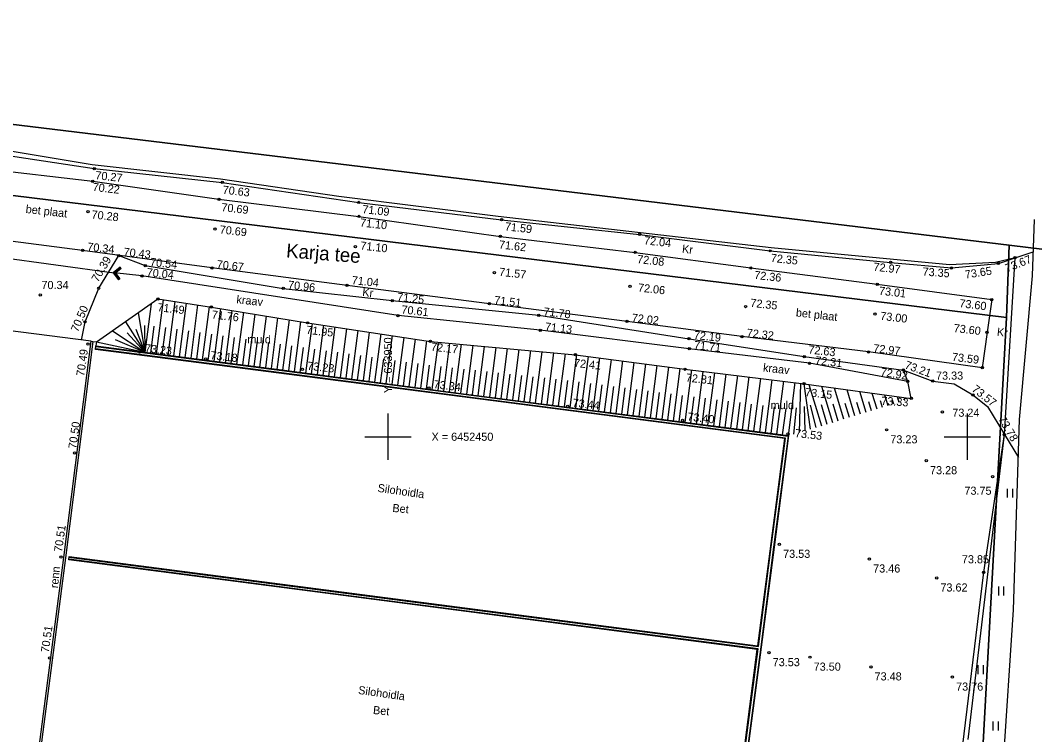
# Model space of a CAD drawing. Extents: x 633672 to 635283, y 6452161 to 6453329.
# Drawn here: x 633918.3 to 634005.8, y 6452424.3 to 6452485.9 of the extents above; entities that cross this region are included whole.
import ezdxf

# ---------------------------------------------------------------- set-up
doc = ezdxf.new("R2010")
doc.units = 0
for name, color, linetype in [('KORGUS-EH2000', 7, 'Continuous'), ('Level 3', 7, 'Continuous'), ('Level 30', 7, 'Continuous'), ('Level 34', 7, 'Continuous'), ('Level 37', 7, 'Continuous'), ('Level 40', 7, 'Continuous'), ('Level 41', 7, 'Continuous'), ('Level 42', 7, 'Continuous'), ('Level 61', 7, 'Continuous'), ('Level 63', 7, 'Continuous')]:
    doc.layers.add(name, color=color, linetype=linetype)

msp = doc.modelspace()

# ---------------------------------------------------------------- linework, layer by layer
at = {"layer": 'KORGUS-EH2000'}
for centre in [(633924.642, 6452473.149), (633924.507, 6452472.046), (633935.69, 6452471.952), (633935.401, 6452470.494), (633947.479, 6452470.218), (633924.115, 6452469.436), (633947.488, 6452469.01), (633959.805, 6452468.732), (633935.062, 6452467.924), (633959.709, 6452467.287), (633971.72, 6452467.466), (633923.633, 6452466.084), (633947.189, 6452466.401), (633982.994, 6452466.045), (633926.764, 6452465.638), (633971.339, 6452465.907), (634004.137, 6452465.448), (633929.047, 6452464.767), (633934.806, 6452464.568), (633981.324, 6452464.566), (633993.39, 6452465.043), (633998.646, 6452464.575), (634002.698, 6452464.966), (633928.758, 6452463.882), (633959.183, 6452464.152), (633925.025, 6452462.822), (633940.962, 6452462.798), (633946.463, 6452463.064), (633970.902, 6452462.974), (633992.242, 6452463.161), (633919.977, 6452462.24), (633930.134, 6452461.898), (633950.375, 6452461.748), (634002.125, 6452461.842), (633934.762, 6452461.194), (633958.759, 6452461.476), (633980.869, 6452461.24), (633923.851, 6452459.917), (633950.869, 6452460.459), (633963.014, 6452460.485), (633970.634, 6452459.95), (633992.037, 6452460.586), (633943.065, 6452459.831), (633963.144, 6452459.186), (634001.723, 6452459.014), (633953.657, 6452458.23), (633975.989, 6452458.462), (633980.558, 6452458.65), (633924.111, 6452457.995), (633928.599, 6452457.325), (633976.003, 6452457.593), (633991.482, 6452457.317), (633934.259, 6452456.713), (633966.182, 6452457.071), (633985.939, 6452456.922), (633942.619, 6452455.807), (633975.629, 6452455.831), (633986.388, 6452456.346), (633994.491, 6452455.753), (634001.306, 6452455.96), (633994.863, 6452454.776), (633997.028, 6452454.81), (633953.532, 6452454.206), (633985.926, 6452454.575), (633995.17, 6452453.302), (634000.496, 6452453.605), (633965.521, 6452452.611), (633997.861, 6452452.144), (633975.426, 6452451.416), (633984.535, 6452450.243), (633993.047, 6452450.595), (634003.218, 6452450.186), (633922.942, 6452448.609), (633996.473, 6452447.929), (634002.189, 6452446.547), (633983.792, 6452440.713), (633921.761, 6452439.616), (633991.564, 6452439.446), (634001.435, 6452438.301), (633997.371, 6452437.807), (633982.892, 6452431.362), (633986.428, 6452430.974), (633920.785, 6452430.915), (633991.686, 6452430.133), (633998.725, 6452429.252)]:
    msp.add_circle(centre, 0.1, dxfattribs=at)
at = {"layer": 'Level 3'}
for points in [[(633924.382, 6452458.236), (633905.017, 6452460.726), (633894.755, 6452381.827), (633914.105, 6452379.249)], [(633924.531, 6452458.217), (633922.16, 6452439.561), (633919.748, 6452420.976), (633919.599, 6452420.995), (633922.011, 6452439.58), (633924.382, 6452458.236), (633924.531, 6452458.217)], [(633924.531, 6452458.217), (633924.829, 6452458.18), (633924.788, 6452457.833)], [(633984.589, 6452450.095), (633983.329, 6452440.458), (633982.229, 6452431.85), (633981.02, 6452422.643), (633979.814, 6452413.428), (633926.039, 6452420.406), (633920.091, 6452421.184), (633920.138, 6452421.531), (633938.817, 6452419.108), (633960.744, 6452416.254), (633979.556, 6452413.796), (633980.71, 6452422.681), (633981.879, 6452431.643), (633961.613, 6452434.273), (633943.912, 6452436.578), (633922.441, 6452439.371), (633922.467, 6452439.668), (633981.918, 6452431.956), (633984.256, 6452449.845), (633924.752, 6452457.532), (633924.788, 6452457.833), (633940.83, 6452455.76), (633956.76, 6452453.688), (633984.589, 6452450.095)], [(633924.782, 6452457.784), (633940.824, 6452455.71), (633956.754, 6452453.638), (633984.533, 6452450.052), (633983.279, 6452440.464), (633982.179, 6452431.856), (633980.97, 6452422.65), (633979.771, 6452413.484), (633926.045, 6452420.456), (633920.098, 6452421.234)], [(633922.463, 6452439.619), (633944.767, 6452436.698), (633965.015, 6452434.078), (633981.981, 6452431.881), (633983.081, 6452440.49), (633984.309, 6452449.879), (633956.728, 6452453.44), (633940.798, 6452455.512), (633924.758, 6452457.585)], [(633920.132, 6452421.489), (633940.003, 6452418.889), (633960.566, 6452416.228), (633979.6, 6452413.722), (633980.772, 6452422.676), (633981.965, 6452431.687), (633963.719, 6452434.056), (633943.963, 6452436.611), (633922.445, 6452439.42)]]:
    msp.add_lwpolyline(points, dxfattribs=at)
at = {"layer": 'Level 30'}
for points in [[(633899.523, 6452469.67), (633899.603, 6452471.921), (633900.346, 6452476.369), (633905.833, 6452476.216), (633915.288, 6452474.566), (633924.642, 6452473.149), (633935.69, 6452471.952), (633947.479, 6452470.218), (633959.805, 6452468.732), (633971.72, 6452467.466), (633982.994, 6452466.045), (633993.39, 6452465.043), (633998.646, 6452464.575), (634002.698, 6452464.966), (634004.137, 6452465.448), (634005.706, 6452465.973)], [(633905.835, 6452468.444), (633906.673, 6452474.329), (633915.094, 6452473.162), (633924.507, 6452472.046), (633935.401, 6452470.494), (633947.488, 6452469.01), (633959.709, 6452467.287), (633971.339, 6452465.907), (633981.324, 6452464.566), (633992.242, 6452463.161), (634002.125, 6452461.842), (634001.723, 6452459.014), (634001.306, 6452455.96), (633991.482, 6452457.317), (633980.558, 6452458.65), (633970.634, 6452459.95), (633958.759, 6452461.476), (633946.463, 6452463.064), (633934.806, 6452464.568), (633923.633, 6452466.084), (633914.268, 6452467.295), (633905.835, 6452468.444)], [(634000.7, 6452351.077), (634000.578, 6452359.133), (634001.95, 6452388.188), (634002.681, 6452404.694), (634003.107, 6452421.536), (634004.013, 6452435.058), (634004.525, 6452451.483), (634005.631, 6452463.898), (634005.806, 6452468.76)], [(633923.548, 6452458.343), (633923.851, 6452459.917), (633925.025, 6452462.822), (633926.764, 6452465.638), (633929.047, 6452464.767), (633940.962, 6452462.798), (633950.375, 6452461.748), (633963.014, 6452460.485), (633975.989, 6452458.462), (633985.939, 6452456.922), (633994.491, 6452455.753), (633997.028, 6452454.81), (633998.882, 6452454.563), (634000.496, 6452453.605), (634001.747, 6452452.598), (634003.218, 6452450.186), (634004.423, 6452448.21)]]:
    msp.add_lwpolyline(points, dxfattribs=at)
at = {"layer": 'Level 34'}
for points in [[(633994.863, 6452454.776), (633986.388, 6452456.346), (633976.003, 6452457.593), (633963.144, 6452459.186), (633950.869, 6452460.459), (633928.758, 6452463.882), (633926.368, 6452464.134)], [(633924.829, 6452458.18), (633930.134, 6452461.898), (633934.762, 6452461.194), (633943.065, 6452459.831), (633953.657, 6452458.23), (633966.182, 6452457.071), (633975.629, 6452455.831), (633985.926, 6452454.575), (633995.17, 6452453.302), (633994.863, 6452454.776), (633994.491, 6452455.753)]]:
    msp.add_lwpolyline(points, dxfattribs=at)
at = {"layer": 'Level 37'}
for p, q in [((633903.264, 6452467.339), (633926.368, 6452464.134)), ((633926.883, 6452464.624), (633926.268, 6452464.147)), ((633926.927, 6452464.568), (633926.368, 6452464.134)), ((633926.97, 6452464.511), (633926.468, 6452464.121)), ((633926.796, 6452464.376), (633926.486, 6452464.316)), ((633926.84, 6452464.41), (633926.53, 6452464.35)), ((633926.884, 6452464.444), (633926.574, 6452464.384)), ((633926.928, 6452464.478), (633926.617, 6452464.418)), ((633926.97, 6452464.512), (633926.661, 6452464.452)), ((633926.952, 6452464.534), (633926.705, 6452464.486)), ((633926.935, 6452464.556), (633926.749, 6452464.52)), ((633926.918, 6452464.578), (633926.793, 6452464.554)), ((633926.901, 6452464.601), (633926.837, 6452464.588)), ((633926.97, 6452464.511), (633926.883, 6452464.624)), ((633926.268, 6452464.147), (633926.745, 6452463.532)), ((633926.577, 6452464.206), (633926.269, 6452464.146)), ((633926.533, 6452464.172), (633926.286, 6452464.124)), ((633926.489, 6452464.138), (633926.303, 6452464.101)), ((633926.621, 6452464.24), (633926.31, 6452464.179)), ((633926.477, 6452464.11), (633926.32, 6452464.079)), ((633926.494, 6452464.088), (633926.337, 6452464.057)), ((633926.665, 6452464.274), (633926.354, 6452464.213)), ((633926.511, 6452464.066), (633926.355, 6452464.035)), ((633926.368, 6452464.134), (633926.802, 6452463.575)), ((633926.528, 6452464.044), (633926.372, 6452464.013)), ((633926.545, 6452464.021), (633926.389, 6452463.991)), ((633926.709, 6452464.308), (633926.398, 6452464.247)), ((633926.563, 6452463.999), (633926.406, 6452463.969)), ((633926.58, 6452463.977), (633926.423, 6452463.947)), ((633926.597, 6452463.955), (633926.44, 6452463.925)), ((633926.752, 6452464.342), (633926.442, 6452464.281)), ((633926.614, 6452463.933), (633926.458, 6452463.902)), ((633926.468, 6452464.121), (633926.858, 6452463.619)), ((633926.631, 6452463.911), (633926.475, 6452463.88)), ((633926.648, 6452463.889), (633926.492, 6452463.858)), ((633926.666, 6452463.867), (633926.509, 6452463.836)), ((633926.683, 6452463.845), (633926.526, 6452463.814)), ((633926.7, 6452463.822), (633926.543, 6452463.792)), ((633926.717, 6452463.8), (633926.561, 6452463.77)), ((633926.734, 6452463.778), (633926.578, 6452463.748)), ((633926.751, 6452463.756), (633926.595, 6452463.725)), ((633926.769, 6452463.734), (633926.612, 6452463.703)), ((633926.786, 6452463.712), (633926.629, 6452463.681)), ((633926.803, 6452463.69), (633926.646, 6452463.659)), ((633926.82, 6452463.668), (633926.664, 6452463.637)), ((633926.837, 6452463.646), (633926.681, 6452463.615)), ((633926.854, 6452463.623), (633926.698, 6452463.593)), ((633926.823, 6452463.592), (633926.715, 6452463.571)), ((633926.779, 6452463.558), (633926.732, 6452463.549)), ((633926.858, 6452463.619), (633926.745, 6452463.532))]:
    msp.add_line(p, q, dxfattribs=at)
at = {"layer": 'Level 40'}
msp.add_lwpolyline([(634515.89, 6452920.36), (634219.94, 6452690.58), (634180.58, 6452652.39), (634080.28, 6452668.89), (634043.96, 6452561.52), (633913.28, 6452670.04), (633910.73, 6452672.16), (633883.23, 6452615.36), (633877.05, 6452598.3), (633859.9, 6452563.67), (633862.79, 6452562.49), (633935.75, 6452532.54), (633948.23, 6452564.11), (633982.38, 6452557.34), (634015.43, 6452523.01), (634013.95, 6452465.27), (634003.63, 6452466.53), (633811.07, 6452489.91), (633672.24, 6452577.42), (633706.27, 6452664.41), (633712.74, 6452676.71), (633754.63, 6452736.13)], dxfattribs=at)
for points in [[(633811.07, 6452489.91), (634003.63, 6452466.53), (634003.4, 6452460.28), (633823.6, 6452482.37), (633807.91, 6452485.09)], [(633996.52, 6452334.99), (633959.15, 6452338.55), (633962.66, 6452376.31), (633935.03, 6452376.26), (633931.94, 6452420.93), (633888.55, 6452420.5), (633787.19, 6452418.75), (633784, 6452418.56), (633784.94, 6452450.12), (633807.91, 6452485.09), (633823.6, 6452482.37), (634003.4, 6452460.28)], [(634003.63, 6452466.53), (634013.95, 6452465.27), (634010.92, 6452339.88), (634005.49, 6452262.97), (633991.88, 6452265.06), (633996.52, 6452334.99), (634003.4, 6452460.28)]]:
    msp.add_lwpolyline(points, close=True, dxfattribs=at)
at = {"layer": 'Level 41'}
for p, q in [((634003.453, 6452445.507), (634003.453, 6452444.745)), ((634003.908, 6452445.507), (634003.908, 6452444.745)), ((634002.692, 6452437.068), (634002.692, 6452436.307)), ((634003.147, 6452437.068), (634003.147, 6452436.307)), ((634000.934, 6452430.27), (634000.934, 6452429.509)), ((634001.389, 6452430.27), (634001.389, 6452429.509)), ((634002.223, 6452425.407), (634002.223, 6452424.645)), ((634002.678, 6452425.407), (634002.678, 6452424.645))]:
    msp.add_line(p, q, dxfattribs=at)
msp.add_lwpolyline([(633963.392, 6452364.124), (633973.028, 6452361.883), (633976.764, 6452354.434), (633982.737, 6452352.042), (633988.58, 6452351.772), (633996.168, 6452360.44), (633999.33, 6452421.039), (634001.435, 6452438.301), (634003.218, 6452450.186)], dxfattribs=at)
at = {"layer": 'Level 42'}
for p, q in [((633930.597, 6452461.828), (633929.994, 6452457.16)), ((633929.545, 6452461.485), (633929.002, 6452457.289)), ((633931.586, 6452461.677), (633930.986, 6452457.032)), ((633932.575, 6452461.527), (633931.978, 6452456.904)), ((633933.564, 6452461.376), (633932.969, 6452456.776)), ((633934.553, 6452461.226), (633933.961, 6452456.648)), ((633935.541, 6452461.066), (633934.953, 6452456.52)), ((633936.528, 6452460.904), (633935.945, 6452456.391)), ((633928.436, 6452460.708), (633929.002, 6452457.289)), ((633937.515, 6452460.742), (633936.936, 6452456.263)), ((633938.503, 6452460.58), (633937.928, 6452456.135)), ((633939.49, 6452460.418), (633938.92, 6452456.007)), ((633940.477, 6452460.256), (633939.912, 6452455.879)), ((633941.468, 6452460.093), (633940.903, 6452455.75)), ((633926.219, 6452459.154), (633929.002, 6452457.289)), ((633927.327, 6452459.931), (633929.002, 6452457.289)), ((633928.225, 6452459.282), (633929.002, 6452457.289)), ((633928.98, 6452459.597), (633929.002, 6452457.289)), ((633929.799, 6452459.549), (633929.498, 6452457.224)), ((633930.791, 6452459.424), (633930.49, 6452457.096)), ((633931.781, 6452459.285), (633931.482, 6452456.968)), ((633932.772, 6452459.146), (633932.474, 6452456.84)), ((633942.456, 6452459.931), (633941.895, 6452455.621)), ((633943.444, 6452459.774), (633942.887, 6452455.492)), ((633944.433, 6452459.624), (633943.878, 6452455.363)), ((633945.422, 6452459.475), (633944.87, 6452455.234)), ((633946.411, 6452459.325), (633945.862, 6452455.105)), ((633947.4, 6452459.176), (633946.853, 6452454.976)), ((633926.453, 6452458.384), (633929.002, 6452457.289)), ((633927.485, 6452458.956), (633929.002, 6452457.289)), ((633933.762, 6452459.006), (633933.465, 6452456.712)), ((633934.752, 6452458.865), (633934.457, 6452456.584)), ((633935.742, 6452458.72), (633935.449, 6452456.455)), ((633936.731, 6452458.575), (633936.441, 6452456.327)), ((633937.721, 6452458.43), (633937.432, 6452456.199)), ((633938.71, 6452458.285), (633938.424, 6452456.071)), ((633948.389, 6452459.026), (633947.845, 6452454.848)), ((633949.377, 6452458.877), (633948.837, 6452454.719)), ((633950.366, 6452458.727), (633949.828, 6452454.59)), ((633951.355, 6452458.578), (633950.82, 6452454.461)), ((633952.344, 6452458.428), (633951.812, 6452454.332)), ((633953.333, 6452458.279), (633952.803, 6452454.203)), ((633924.829, 6452458.18), (633929.002, 6452457.289)), ((633939.7, 6452458.14), (633939.416, 6452455.943)), ((633940.689, 6452457.995), (633940.408, 6452455.815)), ((633941.681, 6452457.849), (633941.399, 6452455.686)), ((633942.67, 6452457.703), (633942.391, 6452455.557)), ((633943.66, 6452457.563), (633943.383, 6452455.428)), ((633944.651, 6452457.424), (633944.374, 6452455.299)), ((633954.327, 6452458.168), (633953.795, 6452454.074)), ((633955.324, 6452458.076), (633954.787, 6452453.945)), ((633956.32, 6452457.984), (633955.778, 6452453.816)), ((633957.313, 6452457.892), (633956.77, 6452453.687)), ((633958.309, 6452457.8), (633957.762, 6452453.559)), ((633959.305, 6452457.707), (633958.753, 6452453.431)), ((633960.302, 6452457.615), (633959.745, 6452453.303)), ((633961.298, 6452457.523), (633960.737, 6452453.175)), ((633962.295, 6452457.431), (633961.729, 6452453.047)), ((633963.291, 6452457.339), (633962.72, 6452452.918)), ((633945.641, 6452457.285), (633945.366, 6452455.17)), ((633946.631, 6452457.146), (633946.358, 6452455.041)), ((633947.622, 6452457.007), (633947.349, 6452454.912)), ((633948.612, 6452456.867), (633948.341, 6452454.783)), ((633949.602, 6452456.728), (633949.332, 6452454.654)), ((633950.593, 6452456.589), (633950.324, 6452454.525)), ((633964.287, 6452457.246), (633963.712, 6452452.79)), ((633965.284, 6452457.154), (633964.704, 6452452.662)), ((633966.28, 6452457.058), (633965.696, 6452452.534)), ((633967.271, 6452456.928), (633966.688, 6452452.406)), ((633968.263, 6452456.798), (633967.679, 6452452.278)), ((633969.254, 6452456.668), (633968.671, 6452452.15)), ((633970.246, 6452456.538), (633969.663, 6452452.022)), ((633951.583, 6452456.45), (633951.316, 6452454.396)), ((633952.573, 6452456.31), (633952.307, 6452454.267)), ((633953.564, 6452456.176), (633953.299, 6452454.138)), ((633954.558, 6452456.065), (633954.291, 6452454.009)), ((633955.552, 6452455.955), (633955.282, 6452453.88)), ((633956.546, 6452455.844), (633956.274, 6452453.751)), ((633957.538, 6452455.734), (633957.266, 6452453.623)), ((633958.532, 6452455.624), (633958.257, 6452453.495)), ((633971.237, 6452456.407), (633970.655, 6452451.894)), ((633972.229, 6452456.277), (633971.646, 6452451.766)), ((633973.22, 6452456.147), (633972.638, 6452451.638)), ((633974.212, 6452456.017), (633973.63, 6452451.51)), ((633975.203, 6452455.887), (633974.622, 6452451.382)), ((633976.195, 6452455.762), (633975.613, 6452451.254)), ((633977.188, 6452455.641), (633976.605, 6452451.126)), ((633959.526, 6452455.514), (633959.249, 6452453.367)), ((633960.521, 6452455.404), (633960.241, 6452453.239)), ((633961.515, 6452455.294), (633961.233, 6452453.111)), ((633962.509, 6452455.184), (633962.225, 6452452.983)), ((633963.503, 6452455.073), (633963.216, 6452452.854)), ((633964.497, 6452454.963), (633964.208, 6452452.726)), ((633965.491, 6452454.853), (633965.2, 6452452.598)), ((633966.484, 6452454.732), (633966.192, 6452452.47)), ((633978.181, 6452455.52), (633977.597, 6452450.998)), ((633979.173, 6452455.399), (633978.589, 6452450.87)), ((633980.166, 6452455.278), (633979.581, 6452450.742)), ((633981.159, 6452455.157), (633980.572, 6452450.614)), ((633982.151, 6452455.035), (633981.564, 6452450.486)), ((633983.144, 6452454.914), (633982.556, 6452450.358)), ((633984.137, 6452454.793), (633983.548, 6452450.23)), ((633967.475, 6452454.603), (633967.183, 6452452.342)), ((633968.467, 6452454.474), (633968.175, 6452452.214)), ((633969.458, 6452454.344), (633969.167, 6452452.086)), ((633970.45, 6452454.215), (633970.159, 6452451.958)), ((633971.442, 6452454.086), (633971.15, 6452451.83)), ((633972.433, 6452453.957), (633972.142, 6452451.702)), ((633985.129, 6452454.672), (633984.539, 6452450.102)), ((633985.615, 6452454.613), (633985.498, 6452450.371)), ((633985.892, 6452454.579), (633986.455, 6452450.661)), ((633986.331, 6452454.519), (633987.412, 6452450.951)), ((633987.421, 6452454.369), (633988.369, 6452451.241)), ((633988.512, 6452454.219), (633989.326, 6452451.531)), ((633989.602, 6452454.069), (633990.283, 6452451.821)), ((633990.692, 6452453.919), (633991.24, 6452452.111)), ((633973.425, 6452453.828), (633973.134, 6452451.574)), ((633974.417, 6452453.699), (633974.126, 6452451.446)), ((633975.408, 6452453.57), (633975.118, 6452451.318)), ((633976.401, 6452453.446), (633976.109, 6452451.19)), ((633977.393, 6452453.321), (633977.101, 6452451.062)), ((633978.385, 6452453.197), (633978.093, 6452450.934)), ((633979.377, 6452453.072), (633979.085, 6452450.806)), ((633990.454, 6452452.98), (633990.762, 6452451.966)), ((633991.478, 6452453.05), (633991.719, 6452452.256)), ((633991.783, 6452453.768), (633992.197, 6452452.401)), ((633992.502, 6452453.12), (633992.676, 6452452.546)), ((633992.873, 6452453.618), (633993.154, 6452452.691)), ((633993.526, 6452453.19), (633993.633, 6452452.836)), ((633993.964, 6452453.468), (633994.111, 6452452.981)), ((633994.549, 6452453.26), (633994.59, 6452453.126)), ((633995.054, 6452453.318), (633995.068, 6452453.271)), ((633980.369, 6452452.947), (633980.076, 6452450.678)), ((633981.362, 6452452.823), (633981.068, 6452450.55)), ((633982.354, 6452452.698), (633982.06, 6452450.422)), ((633983.346, 6452452.574), (633983.052, 6452450.294)), ((633984.338, 6452452.449), (633984.043, 6452450.166)), ((633985.236, 6452452.484), (633985.02, 6452450.226)), ((633985.932, 6452452.601), (633985.977, 6452450.516)), ((633986.438, 6452452.718), (633986.934, 6452450.806)), ((633987.383, 6452452.77), (633987.891, 6452451.096)), ((633988.407, 6452452.84), (633988.848, 6452451.386)), ((633989.431, 6452452.91), (633989.805, 6452451.676))]:
    msp.add_line(p, q, dxfattribs=at)
at = {"layer": 'Level 61'}
msp.add_lwpolyline([(634000.086, 6452423.879), (634003.218, 6452450.186), (634004.137, 6452465.448), (634002.445, 6452465.038), (633998.488, 6452464.844), (633983.075, 6452466.307), (633959.509, 6452468.996), (633945.77, 6452470.728), (633935.555, 6452472.221), (633924.473, 6452473.476), (633915.274, 6452474.999), (633905.835, 6452476.612), (633900.504, 6452476.672), (633900.346, 6452476.369), (633899.603, 6452471.921), (633899.523, 6452469.67), (633899.638, 6452461.842), (633896.352, 6452442.636), (633893.544, 6452422.206)], dxfattribs=at)
at = {"layer": 'Level 63'}
for p, q in [((633950, 6452452), (633950, 6452448)), ((634000, 6452452), (634000, 6452448)), ((633948, 6452450), (633952, 6452450)), ((633998, 6452450), (634002, 6452450))]:
    msp.add_line(p, q, dxfattribs=at)

# ---------------------------------------------------------------- texts
at = {"layer": 'KORGUS-EH2000'}
for s, rotation, p in [('70.27', 353.68091, (633924.712, 6452472.238)), ('70.22', 353.68091, (633924.473, 6452471.225)), ('70.63', 353.68091, (633935.701, 6452470.981)), ('70.69', 353.68091, (633935.591, 6452469.478)), ('71.09', 353.68091, (633947.758, 6452469.307)), ('70.28', 353.68091, (633924.379, 6452468.853)), ('71.10', 353.68091, (633947.558, 6452468.151)), ('70.69', 353.68091, (633935.446, 6452467.551)), ('71.59', 353.68091, (633960.069, 6452467.821)), ('72.04', 353.68091, (633972.074, 6452466.615)), ('70.34', 353.68091, (633924.017, 6452466.069)), ('70.43', 353.68091, (633927.148, 6452465.623)), ('71.10', 353.68091, (633947.588, 6452466.162)), ('71.62', 353.68091, (633959.555, 6452466.256)), ('70.39', 59.38139, (633924.957, 6452463.29)), ('70.54', 353.68091, (633929.431, 6452464.752)), ('70.67', 353.68091, (633935.19, 6452464.553)), ('72.08', 353.68091, (633971.484, 6452464.996)), ('72.35', 353.68091, (633983.019, 6452465.104)), ('73.67', 21.72419, (634003.449, 6452464.186)), ('70.04', 353.68091, (633929.142, 6452463.867)), ('71.57', 353.68091, (633959.567, 6452463.898)), ('72.97', 353.68091, (633991.877, 6452464.341)), ('73.35', 355.86081, (633996.131, 6452463.917)), ('73.65', 8.89255, (633999.859, 6452463.639)), ('70.96', 353.68091, (633941.346, 6452462.783)), ('71.04', 353.68091, (633946.847, 6452463.183)), ('72.36', 353.68091, (633981.588, 6452463.625)), ('72.06', 353.68091, (633971.555, 6452462.541)), ('73.01', 353.68091, (633992.357, 6452462.265)), ('71.25', 353.68091, (633950.759, 6452461.733)), ('71.51', 353.68091, (633959.143, 6452461.461)), ('72.35', 353.68091, (633981.253, 6452461.225)), ('73.60', 353.40446, (633999.296, 6452461.185)), ('70.50', 67.14518, (633923.237, 6452458.979)), ('71.49', 353.68091, (633930.07, 6452460.838)), ('71.76', 353.68091, (633934.758, 6452460.208)), ('70.61', 353.68091, (633951.133, 6452460.653)), ('71.78', 353.68091, (633963.398, 6452460.47)), ('72.02', 353.68091, (633971.018, 6452459.935)), ('73.00', 353.68091, (633992.466, 6452460.093)), ('71.95', 353.68091, (633942.911, 6452458.89)), ('71.13', 353.68091, (633963.528, 6452459.171)), ('72.19', 353.68091, (633976.373, 6452458.447)), ('72.32', 353.68091, (633980.942, 6452458.635)), ('73.60', 353.40446, (633998.805, 6452459.044)), ('71.71', 353.68091, (633976.387, 6452457.578)), ('70.49', 81.80914, (633923.775, 6452455.187)), ('73.23', 353.68091, (633928.983, 6452457.31)), ('73.18', 353.68091, (633934.643, 6452456.698)), ('72.17', 353.68091, (633953.682, 6452457.438)), ('72.63', 353.68091, (633986.263, 6452457.191)), ('72.97', 353.68091, (633991.866, 6452457.302)), ('73.23', 353.68091, (633943.003, 6452455.792)), ('72.41', 353.68091, (633966.028, 6452456.04)), ('72.31', 353.68091, (633986.847, 6452456.256)), ('73.21', 339.85524, (633994.554, 6452455.922)), ('73.59', 353.40446, (633998.657, 6452456.557)), ('72.92', 351.06439, (633992.483, 6452455.271)), ('73.34', 353.68091, (633953.916, 6452454.191)), ('72.81', 353.68091, (633975.684, 6452454.771)), ('73.15', 353.68091, (633985.981, 6452453.515)), ('73.57', 321.70984, (634000.343, 6452453.992)), ('73.44', 353.68091, (633965.905, 6452452.596)), ('73.33', 356.2605, (633992.568, 6452452.763)), ('73.40', 353.68091, (633975.81, 6452451.401)), ('70.50', 81.80914, (633923.091, 6452448.929)), ('73.78', 300.58989, (634002.646, 6452451.525)), ('73.53', 353.68091, (633985.113, 6452449.974)), ('70.51', 81.80914, (633921.858, 6452440.018)), ('70.51', 81.80914, (633920.718, 6452431.332))]:
    msp.add_text(s, height=0.7, rotation=rotation, dxfattribs=at).set_placement(p)
for s, p in [('70.34', (633920.086, 6452462.746)), ('73.33', (633997.309, 6452454.927)), ('73.24', (633998.717, 6452451.724)), ('73.23', (633993.365, 6452449.428)), ('73.28', (633996.791, 6452446.762)), ('73.75', (633999.759, 6452444.992)), ('73.53', (633984.11, 6452439.546)), ('73.46', (633991.882, 6452438.279)), ('73.85', (633999.543, 6452439.075)), ('73.62', (633997.689, 6452436.64)), ('73.53', (633983.21, 6452430.195)), ('73.50', (633986.746, 6452429.807)), ('73.48', (633992.004, 6452428.966)), ('73.76', (633999.043, 6452428.085))]:
    msp.add_text(s, height=0.7, dxfattribs=at).set_placement(p)
at = {"layer": 'Level 3'}
for s, rotation, p in [('Silohoidla', 351.88344, (633949.069, 6452445.251)), ('Bet', 354.93187, (633950.361, 6452443.514)), ('renn', 84.66759, (633921.514, 6452436.907)), ('Silohoidla', 351.88344, (633947.397, 6452427.807)), ('Bet', 354.93187, (633948.688, 6452426.071))]:
    msp.add_text(s, height=0.7, rotation=rotation, dxfattribs=at).set_placement(p)
at = {"layer": 'Level 30'}
for s, height, rotation, p in [('bet plaat', 0.7, 353.55332, (633918.698, 6452469.322)), ('Karja tee', 1.2, 355.5444, (633941.181, 6452465.484)), ('Kr', 0.7, 353.55332, (633975.359, 6452465.887)), ('Kr', 0.7, 353.55332, (633947.76, 6452462.154)), ('bet plaat', 0.7, 353.55332, (633985.186, 6452460.391)), ('Kr', 0.7, 353.55332, (634002.539, 6452458.719))]:
    msp.add_text(s, height=height, rotation=rotation, dxfattribs=at).set_placement(p)
at = {"layer": 'Level 34'}
for p in [(633936.892, 6452461.519), (633982.352, 6452455.635)]:
    msp.add_text('kraav', height=0.7, rotation=353.91147, dxfattribs=at).set_placement(p)
at = {"layer": 'Level 41'}
for p in [(633937.863, 6452458.057), (633983.024, 6452452.382)]:
    msp.add_text('muld', height=0.7, dxfattribs=at).set_placement(p)
at = {"layer": 'Level 63'}
msp.add_text(' Y = 633950', height=0.7, rotation=90, dxfattribs=at).set_placement((633950.35, 6452453.5))
msp.add_text(' X = 6452450', height=0.7, dxfattribs=at).set_placement((633953.5, 6452449.65))

doc.saveas('drawing.dxf')
